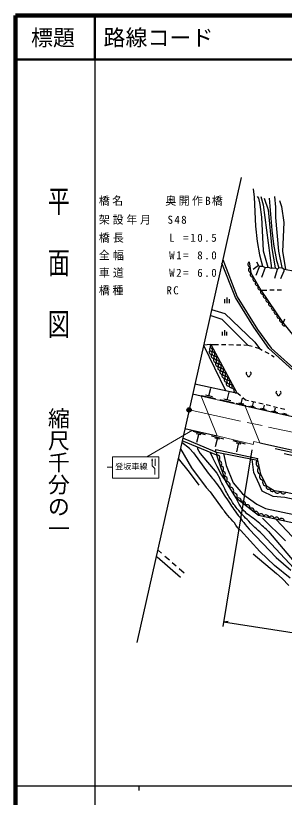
# Model space of a CAD drawing. Units: millimetres, scale not verified. Extents: x 40000 to 680000, y 20000 to 380000.
# Drawn here: x 40000 to 101153, y 202409 to 380000 of the extents above; entities that cross this region are included whole.
import ezdxf
from ezdxf.enums import TextEntityAlignment as Align

# ---------------------------------------------------------------- set-up
doc = ezdxf.new("R2010")
doc.units = ezdxf.units.MM
doc.header["$LTSCALE"] = 1000
doc.header["$PDMODE"] = 32
doc.header["$PDSIZE"] = 500
doc.linetypes.add('CHAIN', pattern=[18.5, 12, -1.5, 3.5, -1.5])
for name, color, linetype, lineweight in [('M-BGD', 7, 'Continuous', 25), ('M-BMK', 2, 'CHAIN', 13), ('M-BMK-SRVR', 3, 'Continuous', 25), ('M-STR-HTXT', 7, 'Continuous', 13), ('M-STR-STR1', 1, 'Continuous', 25), ('M-STR-STRC', 7, 'Continuous', 25), ('M-TTL', 2, 'Continuous', 140), ('M-TTL-BAND', 7, 'Continuous', 25), ('M-TTL-LINE', 7, 'Continuous', 50)]:
    doc.layers.add(name, color=color, linetype=linetype, lineweight=lineweight)
doc.layers.add('M-OTRS', color=6, linetype='Continuous')
doc.layers.add('M-TTL-TXT', color=7, linetype='Continuous')
doc.styles.add('@ＭＳ ゴシック', font='')
doc.styles.add('ＭＳ ゴシック', font='')
doc.styles.add('ＭＳ 明朝', font='')
doc.styles.get('@ＭＳ ゴシック').set_extended_font_data('@MS Gothic')
doc.styles.get('ＭＳ ゴシック').set_extended_font_data('MS Gothic')
doc.styles.get('ＭＳ 明朝').set_extended_font_data('MS Mincho')

msp = doc.modelspace()

# ---------------------------------------------------------------- linework, layer by layer
at = {"layer": 'M-BGD'}
for p, q in [((94049, 340628), (94303, 338766)), ((94303, 338766), (94557, 332162)), ((94980, 338935), (95234, 338512)), ((95234, 338512), (95573, 337072)), ((95827, 338935), (96335, 336988)), ((96589, 338512), (97435, 335887)), ((97689, 338512), (98282, 331230)), ((98875, 338935), (99129, 336480)), ((100060, 338004), (100483, 336649)), ((95573, 337072), (95911, 334194)), ((96335, 336988), (98197, 322594)), ((97435, 335887), (98282, 327082)), ((99129, 336480), (99129, 334109)), ((100483, 336649), (100991, 333008)), ((95911, 334194), (96335, 326574)), ((99129, 334109), (99806, 326489)), ((94557, 332162), (94980, 328690)), ((100991, 333008), (100737, 326404)), ((98282, 331230), (98705, 328098)), ((94980, 328690), (95488, 325642)), ((98282, 327082), (99044, 322679)), ((98705, 328098), (99383, 324372)), ((95488, 325642), (96165, 323102)), ((96335, 326574), (97351, 322848)), ((99806, 326489), (100568, 322764)), ((100737, 326404), (101415, 322425)), ((95234, 323272), (94049, 322340)), ((94811, 324034), (95234, 323272)), ((95234, 323272), (95488, 323102)), ((99383, 324372), (99891, 322679)), ((95488, 323102), (94641, 320986)), ((95488, 323102), (96165, 323102)), ((96758, 322764), (95911, 320478)), ((96165, 323102), (96758, 322764)), ((96758, 322764), (97351, 322848)), ((97351, 322848), (98197, 322594)), ((98197, 322594), (99044, 322679)), ((98959, 320393), (99552, 322425)), ((99044, 322679), (99552, 322425)), ((99552, 322425), (99891, 322679)), ((99891, 322679), (100568, 322764)), ((100314, 320308), (101076, 322002)), ((100568, 322764), (101076, 322425)), ((101076, 322425), (103616, 321917)), ((101076, 322002), (101076, 322425)), ((95820, 317631), (97127, 317657)), ((97827, 317671), (98826, 317691)), ((99526, 317705), (100526, 317724)), ((101209, 311007), (100844, 310218)), ((84430, 305291), (82769, 305110)), ((82769, 305110), (87746, 294865)), ((84430, 305291), (85253, 305325)), ((84430, 305291), (90303, 294303)), ((85253, 305325), (86145, 305307)), ((86845, 305292), (87845, 305271)), ((88545, 305257), (89545, 305236)), ((90244, 305221), (91244, 305201)), ((91944, 305186), (92836, 305167)), ((92836, 305167), (93824, 304873)), ((94495, 304672), (95482, 304378)), ((95482, 304378), (96111, 304030)), ((96723, 303691), (97598, 303208)), ((98211, 302869), (98839, 302521)), ((80810, 296391), (90572, 294243)), ((83977, 293592), (84383, 295400)), ((82186, 293556), (80270, 293987)), ((85501, 292915), (82310, 293631)), ((84775, 293413), (83179, 293771)), ((90572, 294243), (91168, 293719)), ((91336, 291837), (91617, 293090)), ((91694, 293256), (92290, 292732)), ((92392, 291367), (90180, 291864)), ((91889, 291713), (90783, 291961)), ((111355, 287007), (92227, 291302)), ((92290, 292732), (92999, 292565)), ((94291, 291109), (93493, 291288)), ((93680, 292405), (94653, 292176)), ((93892, 291198), (94095, 292102)), ((95335, 292015), (96308, 291786)), ((96422, 290626), (96620, 291507)), ((96990, 291626), (97963, 291397)), ((94653, 290860), (93059, 291218)), ((97165, 290296), (95610, 290645)), ((96811, 290538), (96034, 290713)), ((99640, 289740), (98122, 290081)), ((99294, 289977), (98535, 290147)), ((98644, 291237), (99618, 291008)), ((98915, 290062), (99108, 290922)), ((100299, 290847), (101273, 290618)), ((102077, 289193), (100597, 289525)), ((101740, 289424), (101000, 289590)), ((78527, 286228), (85890, 284509)), ((80354, 285563), (83151, 284861)), ((81103, 285095), (82133, 284861)), ((81583, 284779), (81150, 283012)), ((84604, 284571), (87401, 283868)), ((85774, 280156), (77898, 283428)), ((85419, 280901), (78027, 284005)), ((85353, 284102), (86383, 283868)), ((85833, 283786), (85400, 282019)), ((89428, 283444), (92225, 282742)), ((90177, 282976), (91207, 282742)), ((90657, 282660), (90224, 280893)), ((77486, 281596), (79994, 277298)), ((79571, 281700), (80502, 280684)), ((80502, 280684), (83804, 276028)), ((81281, 282023), (81349, 281616)), ((81349, 281616), (82026, 280515)), ((84279, 280777), (84905, 279499)), ((85555, 281451), (95086, 279397)), ((85774, 280156), (85760, 280834)), ((99079, 281653), (107656, 279749)), ((76997, 279417), (79486, 276282)), ((82026, 280515), (85751, 276028)), ((84905, 279499), (85751, 277636)), ((101081, 280534), (105369, 279582)), ((79994, 277298), (83381, 272810)), ((85751, 277636), (86852, 275604)), ((79486, 276282), (81687, 273318)), ((85751, 276028), (86429, 274842)), ((86852, 275604), (87868, 274165)), ((83381, 272810), (84240, 271798)), ((84240, 271798), (84651, 271286)), ((84651, 271286), (87021, 268069)), ((96165, 265868), (101415, 260703)), ((99298, 265529), (112675, 251220)), ((91170, 263074), (90747, 263328)), ((95573, 258248), (91170, 263074)), ((93117, 263328), (99298, 256893)), ((96165, 262142), (104293, 253422)), ((97520, 262820), (105055, 253930)), ((72543, 258502), (73221, 257909)), ((94049, 257740), (99383, 253252)), ((98875, 255115), (95573, 258248)), ((72205, 257062), (77539, 252406)), ((73983, 257232), (74999, 256385)), ((75591, 255792), (76523, 255030)), ((99298, 256893), (102600, 254014)), ((77200, 254438), (78385, 253422)), ((102431, 252236), (98875, 255115)), ((99383, 253252), (100653, 252152)), ((100653, 252152), (102177, 250543))]:
    msp.add_line(p, q, dxfattribs=at)
for points in [[(87150, 324605), (90414, 316156), (95000, 308691), (98124, 304479), (106930, 296574), (106860, 296047), (97598, 304359), (94169, 309192), (90026, 315944), (86956, 323744)], [(93150, 324078), (93501, 321603), (95820, 317631), (100753, 310329), (103329, 307200), (113455, 296596)], [(84589, 313210), (87583, 312356), (94455, 305799), (95482, 304378)], [(92836, 305167), (87030, 310973), (84288, 311868)], [(95038, 279022), (95689, 275830), (97084, 273145), (98848, 272118), (101560, 271775), (167418, 257791), (171328, 256883), (180096, 255737), (192418, 254671), (202845, 254868), (217261, 255935), (227016, 257396), (238548, 259568), (249252, 263478), (255827, 266090), (317360, 296560), (325338, 299522), (331851, 301883), (334923, 303112), (338100, 305903), (338503, 307114), (338700, 307851)], [(95539, 282952), (151612, 270498), (166192, 267260), (175431, 265175), (182061, 264429), (189003, 263704)], [(85555, 281451), (85419, 280901), (95038, 279022), (95086, 279397)], [(170976, 250502), (166079, 251082), (95250, 266450), (90274, 270294), (87868, 274165), (86614, 277640), (85774, 280156)], [(87270, 280539), (87878, 277838), (89475, 273836), (91652, 271378), (94847, 268991), (96883, 268061), (167098, 253168), (170545, 251053)], [(172308, 255441), (101227, 270522), (98620, 270732), (96119, 271970), (95408, 273523), (94171, 276235), (93806, 279262)]]:
    msp.add_lwpolyline(points, dxfattribs=at)
for centre, radius, start, end in [((93523, 323499), 688, 122.83029, 253.31612), ((93699, 322262), 688, 122.83029, 253.31612), ((93975, 321214), 613, 140.62368, 279.94429), ((94555, 320221), 613, 140.62368, 279.94429), ((95135, 319228), 613, 140.62368, 279.94429), ((95714, 318235), 613, 140.62368, 279.94429), ((96277, 317275), 579, 142.05764, 286.0189), ((96894, 316362), 579, 142.05764, 286.0189), ((97510, 315449), 579, 142.05764, 286.0189), ((98127, 314537), 579, 142.05764, 286.0189), ((98743, 313624), 579, 142.05764, 286.0189), ((99360, 312711), 579, 142.05764, 286.0189), ((99976, 311798), 579, 142.05764, 286.0189), ((100593, 310886), 579, 142.05764, 286.0189), ((101168, 310015), 521, 142.8766, 296.05142), ((84562, 303564), 527, 132.30813, 284.38982), ((84673, 304219), 536, 132.98655, 283.57847), ((84796, 304898), 537, 132.88998, 283.35068), ((85165, 303305), 536, 132.98655, 283.57847), ((85285, 303982), 537, 132.88998, 283.35068), ((85048, 302663), 527, 132.30813, 284.38982), ((85534, 301763), 527, 132.30813, 284.38982), ((85656, 302392), 536, 132.98655, 283.57847), ((85774, 303066), 537, 132.88998, 283.35068), ((86264, 302151), 537, 132.88998, 283.35068), ((86020, 300862), 527, 132.30813, 284.38982), ((86148, 301479), 536, 132.98655, 283.57847), ((86505, 299962), 527, 132.30813, 284.38982), ((86639, 300566), 536, 132.98655, 283.57847), ((86753, 301235), 537, 132.88998, 283.35068), ((87242, 300319), 537, 132.88998, 283.35068), ((86991, 299061), 527, 132.30813, 284.38982), ((87130, 299653), 536, 132.98655, 283.57847), ((87477, 298161), 527, 132.30813, 284.38982), ((87622, 298739), 536, 132.98655, 283.57847), ((87732, 299403), 537, 132.88998, 283.35068), ((88221, 298488), 537, 132.88998, 283.35068), ((92777, 298694), 359, 113.44836, 257.2818), ((93259, 298694), 359, 282.7182, 66.55164), ((87963, 297260), 527, 132.30813, 284.38982), ((88113, 297826), 536, 132.98655, 283.57847), ((88449, 296360), 527, 132.30813, 284.38982), ((88604, 296913), 536, 132.98655, 283.57847), ((88711, 297572), 537, 132.88998, 283.35068), ((89200, 296656), 537, 132.88998, 283.35068), ((93018, 298324), 321, 176.52859, 3.47141), ((89096, 296000), 536, 132.98655, 283.57847), ((89689, 295741), 537, 132.88998, 283.35068), ((90179, 294825), 537, 132.88998, 283.35068), ((99590, 294369), 359, 113.44836, 257.2818), ((99831, 294000), 321, 176.52859, 3.47141), ((100072, 294369), 359, 282.7182, 66.55164), ((85804, 279467), 690, 304.41984, 92.50079), ((86224, 278209), 690, 304.41984, 92.50079), ((95605, 278307), 913, 128.43784, 254.62909), ((86702, 277017), 629, 301.68891, 97.98988), ((95931, 276711), 913, 128.43784, 254.62909), ((87119, 275859), 629, 301.68891, 97.98988), ((87537, 274700), 629, 301.68891, 97.98988), ((96324, 275307), 822, 140.54212, 274.37136), ((87991, 273347), 827, 325.15316, 98.57617), ((97022, 273965), 822, 140.54212, 274.37136), ((88793, 272057), 827, 325.15316, 98.57617), ((97531, 272897), 510, 150.96515, 328.62837), ((98413, 272383), 510, 150.96515, 328.62837), ((99554, 272247), 717, 190.4234, 335.18966), ((100910, 272076), 717, 190.4234, 335.18966), ((89595, 270767), 827, 325.15316, 98.57617), ((90683, 269795), 645, 335.33536, 129.29342), ((91678, 269026), 645, 335.33536, 129.29342), ((92673, 268257), 645, 335.33536, 129.29342), ((93668, 267488), 645, 335.33536, 129.29342), ((94664, 266720), 645, 335.33536, 129.29342), ((95816, 266210), 615, 358.51876, 156.99679), ((96997, 265954), 615, 358.51876, 156.99679), ((98177, 265698), 615, 358.51876, 156.99679), ((99358, 265442), 615, 358.51876, 156.99679), ((100538, 265185), 615, 358.51876, 156.99679)]:
    msp.add_arc(centre, radius, start, end, dxfattribs=at)
for points, knots in [([(83804, 276028), (84842, 274819), (85136, 274465), (85918, 273408), (86813, 272199), (87198, 271441), (88042, 270196), (88902, 268929), (89386, 268220), (90289, 266984), (91354, 265526), (91732, 265062), (93117, 263328)], [0, 0, 0, 0, 1, 1, 1, 2, 2, 2, 3, 3, 3, 4, 4, 4, 4]), ([(96165, 262142), (94637, 263536), (94209, 263919), (93027, 265132), (91979, 266208), (91378, 266802), (90429, 267967), (89824, 268711), (89530, 269164), (89008, 269968), (88291, 271072), (87975, 271745), (87375, 272917), (86993, 273663), (86869, 273911), (86429, 274842)], [0, 0, 0, 0, 1, 1, 1, 2, 2, 2, 3, 3, 3, 4, 4, 4, 5, 5, 5, 5]), ([(97520, 262820), (96264, 264002), (95914, 264330), (94834, 265239), (93725, 266173), (92896, 266464), (91913, 267528), (91438, 268042), (91238, 268392), (90895, 269003), (90620, 269491), (90532, 269680), (90274, 270294)], [0, 0, 0, 0, 1, 1, 1, 2, 2, 2, 3, 3, 3, 4, 4, 4, 4]), ([(90747, 263328), (90637, 263516), (90598, 263567), (90500, 263719), (89491, 265279), (88649, 265951), (87516, 267423), (87322, 267675), (87258, 267755), (87021, 268069)], [0, 0, 0, 0, 1, 1, 1, 2, 2, 2, 3, 3, 3, 3])]:
    msp.add_open_spline(points, degree=3, knots=knots, dxfattribs=at)
at = {"layer": 'M-BMK'}
msp.add_line((79471, 290429), (177229, 269442), dxfattribs=at)
at = {"layer": 'M-BMK-SRVR'}
for p, q in [((91339, 343253), (79471, 290429)), ((79471, 290429), (67602, 237604))]:
    msp.add_line(p, q, dxfattribs=at)
msp.add_circle((79471, 290429), 500, dxfattribs=at)
msp.add_point((79471, 290429), dxfattribs=at)
at = {"layer": 'M-OTRS'}
msp.add_point((79471, 290429), dxfattribs=at)
at = {"layer": 'M-STR-STR1', "lineweight": 13}
for p, q in [((82186, 293556), (92227, 291302)), ((82186, 293556), (85890, 284509)), ((92227, 291302), (95539, 282952)), ((85890, 284509), (94070, 282598)), ((94070, 282598), (94217, 283245)), ((94217, 283245), (95539, 282952))]:
    msp.add_line(p, q, dxfattribs=at)
at = {"layer": 'M-STR-STRC'}
for p, q in [((87627, 314703), (87627, 315578)), ((88127, 314703), (88127, 315953)), ((88627, 314703), (88627, 315578)), ((87094, 307328), (87094, 308203)), ((87594, 307328), (87594, 308578)), ((88094, 307328), (88094, 308203)), ((88171, 292653), (88581, 294477)), ((89708, 291970), (86490, 292693)), ((88976, 292472), (87367, 292834)), ((79571, 281700), (77808, 283027)), ((93711, 281357), (87156, 241226)), ((87333, 242304), (88362, 242416)), ((87333, 242304), (159995, 231029))]:
    msp.add_line(p, q, dxfattribs=at)
at = {"layer": 'M-STR-STRC', "lineweight": 13}
for p, q in [((80236, 285829), (69891, 279752)), ((72599, 279752), (62023, 279752)), ((62023, 279752), (62023, 274925)), ((71067, 279326), (70999, 278969)), ((71067, 277741), (71067, 279326)), ((71067, 279326), (71135, 278973)), ((71723, 277730), (71723, 279319)), ((72599, 274925), (72599, 279752)), ((62023, 277436), (60819, 277436)), ((71705, 277102), (71067, 277741)), ((71705, 275730), (71705, 277102)), ((62023, 274925), (72599, 274925))]:
    msp.add_line(p, q, dxfattribs=at)
at = {"layer": 'M-TTL'}
for p, q in [((40000, 380000), (40000, 20000)), ((680000, 380000), (40000, 380000))]:
    msp.add_line(p, q, dxfattribs=at)
at = {"layer": 'M-TTL-BAND'}
for p, q in [((58000, 370000), (58000, 20000)), ((40000, 205000), (579000, 205000)), ((68000, 205000), (68000, 204000))]:
    msp.add_line(p, q, dxfattribs=at)
at = {"layer": 'M-TTL-LINE'}
for p, q in [((58000, 380000), (58000, 370000)), ((40000, 370000), (680000, 370000))]:
    msp.add_line(p, q, dxfattribs=at)

# ---------------------------------------------------------------- texts
at = {"layer": 'M-STR-HTXT', "char_height": 1833, "attachment_point": 7, "style": 'ＭＳ ゴシック'}
for s, insert in [('\\T1.21;橋名\u3000\u3000\u3000奥開作B橋', (58937, 336808)), ('\\T1.25;架設年月\u3000S48', (58937, 332512)), ('\\T1.28;橋長\u3000\u3000\u3000L\\~=10.5', (58937, 328414)), ('\\T1.28;全幅\u3000\u3000\u3000W1=\\~8.0', (58937, 324434)), ('\\T1.28;車道\u3000\u3000\u3000W2=\\~6.0', (58937, 320454)), ('\\T1.23;橋種\u3000\u3000\u3000RC', (58937, 316474))]:
    msp.add_mtext(s, dxfattribs=dict(at, insert=insert))
at = {"layer": 'M-STR-STRC', "style": 'ＭＳ 明朝'}
msp.add_text('登坂車線', height=1320, dxfattribs=at).set_placement((62630, 276509), align=Align.BOTTOM_LEFT)
at = {"layer": 'M-TTL-BAND', "style": '@ＭＳ ゴシック', "width": 1.4}
msp.add_text('平  面  図', height=3666, rotation=270, dxfattribs=at).set_placement((49777, 306475), align=Align.MIDDLE_RIGHT)
at = {"layer": 'M-TTL-BAND', "style": '@ＭＳ ゴシック'}
msp.add_text('縮尺千分の一', height=3666, rotation=270, dxfattribs=at).set_placement((49777, 261030), align=Align.MIDDLE_RIGHT)
at = {"layer": 'M-TTL-TXT', "style": 'ＭＳ ゴシック'}
msp.add_text('標題', height=3666, dxfattribs=at).set_placement((48500, 375000), align=Align.MIDDLE_CENTER)
msp.add_text('路線コード', height=3666, dxfattribs=at).set_placement((60000, 375000), align=Align.MIDDLE_LEFT)

doc.saveas('drawing.dxf')
